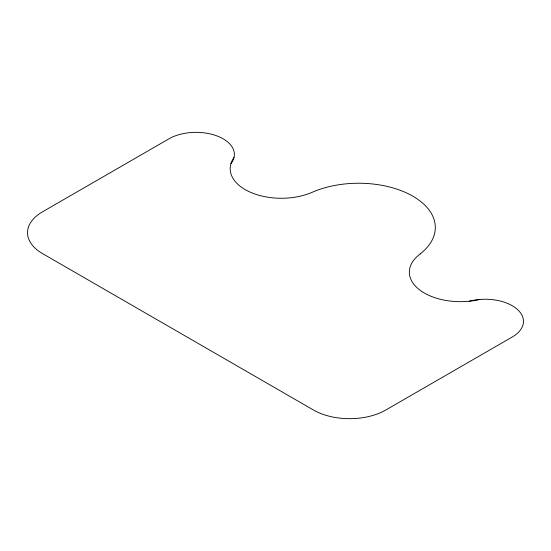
<?xml version="1.0" encoding="UTF-8"?>
<svg xmlns="http://www.w3.org/2000/svg" width="551" height="551" viewBox="0 0 551 551"><rect width="100%" height="100%" fill="white"/><g stroke="black" fill="none" stroke-linecap="round" stroke-linejoin="round"><path stroke-width="0.83" d="M479.838 299.455A51.105 29.506 0 0 1 419.511 289.826A51.105 29.506 0 0 1 420.578 253.694M420.227 253.853A76.651 44.252 0 0 0 412.603 196.046A76.651 44.252 0 0 0 312.417 192.196A51.105 29.506 0 0 1 250.257 192.168A51.105 29.506 0 0 1 234.01 157.531M230.965 163.606A38.329 22.13 0 0 0 217.865 136.276A38.329 22.13 0 0 0 168.95 138.824L42.482 211.839A51.105 29.506 0 0 0 42.482 253.563L313.491 410.034A51.105 29.506 0 0 0 385.762 410.034L512.23 337.012A38.329 22.13 0 0 0 516.645 308.774A38.329 22.13 0 0 0 469.314 301.211"/></g></svg>
